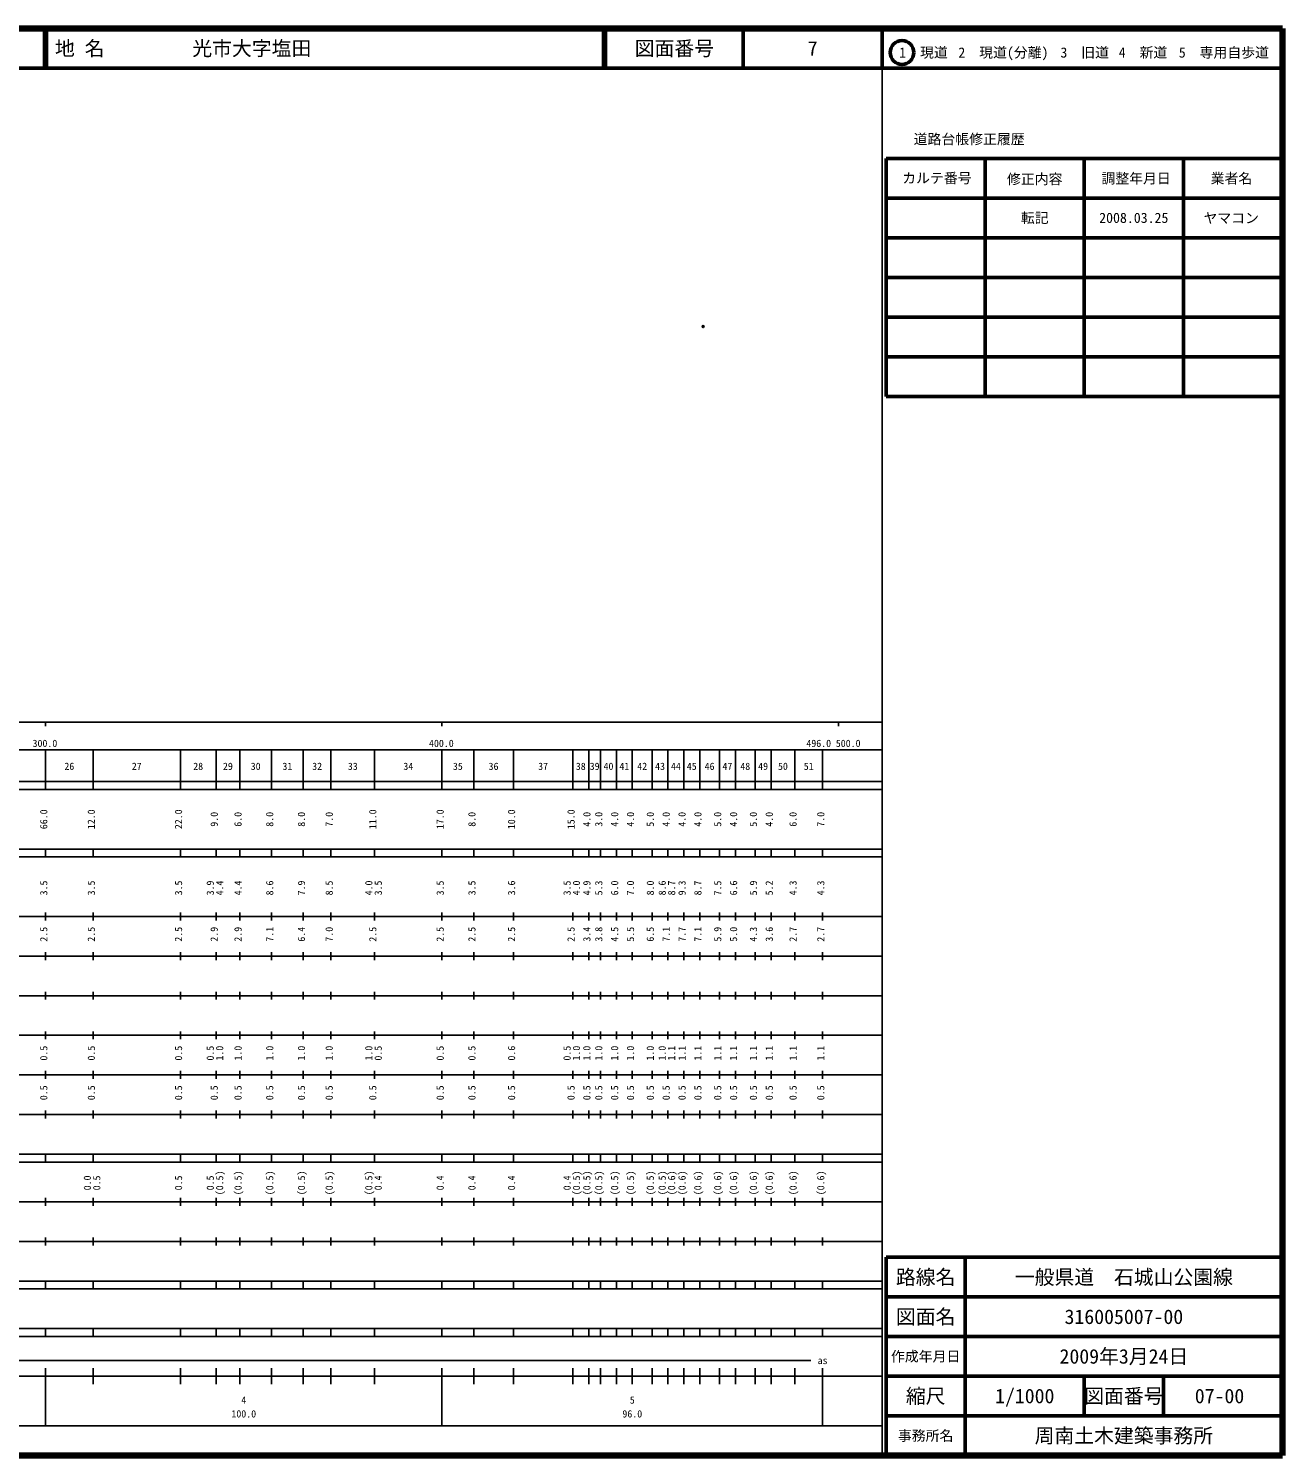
# Model space of a CAD drawing. Units: millimetres on the paper. Extents: x 40 to 680, y 20 to 380.
# Drawn here: x 363.7 to 680, y 20 to 380 of the extents above; entities that cross this region are included whole.
import ezdxf
from ezdxf.enums import TextEntityAlignment as Align

# ---------------------------------------------------------------- set-up
doc = ezdxf.new("R2010")
doc.units = ezdxf.units.MM
doc.header["$PDMODE"] = 32
doc.header["$PDSIZE"] = 0.5
doc.layers.add('M-OTRS', color=6, linetype='Continuous')
doc.layers.add('M-TTL-TXT', color=7, linetype='Continuous')
for name, color, linetype, lineweight in [('M-TTL', 2, 'Continuous', 140), ('M-TTL-BAND', 7, 'Continuous', 25), ('M-TTL-FRAM', 2, 'Continuous', 50), ('M-TTL-LINE', 7, 'Continuous', 50)]:
    doc.layers.add(name, color=color, linetype=linetype, lineweight=lineweight)
doc.styles.add('ＭＳ ゴシック', font='')
doc.styles.get('ＭＳ ゴシック').set_extended_font_data('MS Gothic')

msp = doc.modelspace()

# ---------------------------------------------------------------- linework, layer by layer
at = {"layer": 'M-OTRS'}
msp.add_point((533.859, 304.814), dxfattribs=at)
at = {"layer": 'M-TTL'}
for p, q in [((680, 380), (40, 380)), ((680, 20), (680, 380)), ((40, 20), (680, 20))]:
    msp.add_line(p, q, dxfattribs=at)
at = {"layer": 'M-TTL-BAND'}
for p, q in [((579, 20), (579, 370)), ((40, 205), (579, 205)), ((368, 205), (368, 204)), ((468, 205), (468, 204)), ((568, 205), (568, 204)), ((68, 198), (579, 198)), ((368, 188), (368, 198)), ((380, 188), (380, 198)), ((402, 188), (402, 198)), ((411, 188), (411, 198)), ((417, 188), (417, 198)), ((425, 188), (425, 198)), ((433, 188), (433, 198)), ((440, 188), (440, 198)), ((451, 188), (451, 198)), ((468, 188), (468, 198)), ((476, 188), (476, 198)), ((486, 188), (486, 198)), ((501, 188), (501, 198)), ((505, 188), (505, 198)), ((508, 188), (508, 198)), ((512, 188), (512, 198)), ((516, 188), (516, 198)), ((521, 188), (521, 198)), ((525, 188), (525, 198)), ((529, 188), (529, 198)), ((533, 188), (533, 198)), ((538, 188), (538, 198)), ((542, 188), (542, 198)), ((547, 188), (547, 198)), ((551, 188), (551, 198)), ((557, 188), (557, 198)), ((564, 188), (564, 198)), ((40, 190), (579, 190)), ((40, 188), (579, 188)), ((40, 173), (579, 173)), ((368, 171), (368, 173)), ((380, 171), (380, 173)), ((402, 171), (402, 173)), ((411, 171), (411, 173)), ((417, 171), (417, 173)), ((425, 171), (425, 173)), ((433, 171), (433, 173)), ((440, 171), (440, 173)), ((451, 171), (451, 173)), ((468, 171), (468, 173)), ((476, 171), (476, 173)), ((486, 171), (486, 173)), ((501, 171), (501, 173)), ((505, 171), (505, 173)), ((508, 171), (508, 173)), ((512, 171), (512, 173)), ((516, 171), (516, 173)), ((521, 171), (521, 173)), ((525, 171), (525, 173)), ((529, 171), (529, 173)), ((533, 171), (533, 173)), ((538, 171), (538, 173)), ((542, 171), (542, 173)), ((547, 171), (547, 173)), ((551, 171), (551, 173)), ((557, 171), (557, 173)), ((564, 171), (564, 173)), ((40, 171), (579, 171)), ((40, 156), (579, 156)), ((368, 155), (368, 157)), ((380, 155), (380, 157)), ((402, 155), (402, 157)), ((411, 155), (411, 157)), ((417, 155), (417, 157)), ((425, 155), (425, 157)), ((433, 155), (433, 157)), ((440, 155), (440, 157)), ((451, 155), (451, 157)), ((468, 155), (468, 157)), ((476, 155), (476, 157)), ((486, 155), (486, 157)), ((501, 155), (501, 157)), ((505, 155), (505, 157)), ((508, 155), (508, 157)), ((512, 155), (512, 157)), ((516, 155), (516, 157)), ((521, 155), (521, 157)), ((525, 155), (525, 157)), ((529, 155), (529, 157)), ((533, 155), (533, 157)), ((538, 155), (538, 157)), ((542, 155), (542, 157)), ((547, 155), (547, 157)), ((551, 155), (551, 157)), ((557, 155), (557, 157)), ((564, 155), (564, 157)), ((46, 146), (579, 146)), ((368, 145), (368, 147)), ((380, 145), (380, 147)), ((402, 145), (402, 147)), ((411, 145), (411, 147)), ((417, 145), (417, 147)), ((425, 145), (425, 147)), ((433, 145), (433, 147)), ((440, 145), (440, 147)), ((451, 145), (451, 147)), ((468, 145), (468, 147)), ((476, 145), (476, 147)), ((486, 145), (486, 147)), ((501, 145), (501, 147)), ((505, 145), (505, 147)), ((508, 145), (508, 147)), ((512, 145), (512, 147)), ((516, 145), (516, 147)), ((521, 145), (521, 147)), ((525, 145), (525, 147)), ((529, 145), (529, 147)), ((533, 145), (533, 147)), ((538, 145), (538, 147)), ((542, 145), (542, 147)), ((547, 145), (547, 147)), ((551, 145), (551, 147)), ((557, 145), (557, 147)), ((564, 145), (564, 147)), ((368, 135), (368, 137)), ((380, 135), (380, 137)), ((402, 135), (402, 137)), ((411, 135), (411, 137)), ((417, 135), (417, 137)), ((425, 135), (425, 137)), ((433, 135), (433, 137)), ((440, 135), (440, 137)), ((451, 135), (451, 137)), ((468, 135), (468, 137)), ((476, 135), (476, 137)), ((486, 135), (486, 137)), ((501, 135), (501, 137)), ((505, 135), (505, 137)), ((508, 135), (508, 137)), ((512, 135), (512, 137)), ((516, 135), (516, 137)), ((521, 135), (521, 137)), ((525, 135), (525, 137)), ((529, 135), (529, 137)), ((533, 135), (533, 137)), ((538, 135), (538, 137)), ((542, 135), (542, 137)), ((547, 135), (547, 137)), ((551, 135), (551, 137)), ((557, 135), (557, 137)), ((564, 135), (564, 137)), ((52, 136), (579, 136)), ((46, 126), (579, 126)), ((368, 125), (368, 127)), ((380, 125), (380, 127)), ((402, 125), (402, 127)), ((411, 125), (411, 127)), ((417, 125), (417, 127)), ((425, 125), (425, 127)), ((433, 125), (433, 127)), ((440, 125), (440, 127)), ((451, 125), (451, 127)), ((468, 125), (468, 127)), ((476, 125), (476, 127)), ((486, 125), (486, 127)), ((501, 125), (501, 127)), ((505, 125), (505, 127)), ((508, 125), (508, 127)), ((512, 125), (512, 127)), ((516, 125), (516, 127)), ((521, 125), (521, 127)), ((525, 125), (525, 127)), ((529, 125), (529, 127)), ((533, 125), (533, 127)), ((538, 125), (538, 127)), ((542, 125), (542, 127)), ((547, 125), (547, 127)), ((551, 125), (551, 127)), ((557, 125), (557, 127)), ((564, 125), (564, 127)), ((52, 116), (579, 116)), ((368, 115), (368, 117)), ((380, 115), (380, 117)), ((402, 115), (402, 117)), ((411, 115), (411, 117)), ((417, 115), (417, 117)), ((425, 115), (425, 117)), ((433, 115), (433, 117)), ((440, 115), (440, 117)), ((451, 115), (451, 117)), ((468, 115), (468, 117)), ((476, 115), (476, 117)), ((486, 115), (486, 117)), ((501, 115), (501, 117)), ((505, 115), (505, 117)), ((508, 115), (508, 117)), ((512, 115), (512, 117)), ((516, 115), (516, 117)), ((521, 115), (521, 117)), ((525, 115), (525, 117)), ((529, 115), (529, 117)), ((533, 115), (533, 117)), ((538, 115), (538, 117)), ((542, 115), (542, 117)), ((547, 115), (547, 117)), ((551, 115), (551, 117)), ((557, 115), (557, 117)), ((564, 115), (564, 117)), ((46, 106), (579, 106)), ((368, 105), (368, 107)), ((380, 105), (380, 107)), ((402, 105), (402, 107)), ((411, 105), (411, 107)), ((417, 105), (417, 107)), ((425, 105), (425, 107)), ((433, 105), (433, 107)), ((440, 105), (440, 107)), ((451, 105), (451, 107)), ((468, 105), (468, 107)), ((476, 105), (476, 107)), ((486, 105), (486, 107)), ((501, 105), (501, 107)), ((505, 105), (505, 107)), ((508, 105), (508, 107)), ((512, 105), (512, 107)), ((516, 105), (516, 107)), ((521, 105), (521, 107)), ((525, 105), (525, 107)), ((529, 105), (529, 107)), ((533, 105), (533, 107)), ((538, 105), (538, 107)), ((542, 105), (542, 107)), ((547, 105), (547, 107)), ((551, 105), (551, 107)), ((557, 105), (557, 107)), ((564, 105), (564, 107)), ((40, 96), (579, 96)), ((40, 94), (579, 94)), ((368, 94), (368, 96)), ((380, 94), (380, 96)), ((402, 94), (402, 96)), ((411, 94), (411, 96)), ((417, 94), (417, 96)), ((425, 94), (425, 96)), ((433, 94), (433, 96)), ((440, 94), (440, 96)), ((451, 94), (451, 96)), ((468, 94), (468, 96)), ((476, 94), (476, 96)), ((486, 94), (486, 96)), ((501, 94), (501, 96)), ((505, 94), (505, 96)), ((508, 94), (508, 96)), ((512, 94), (512, 96)), ((516, 94), (516, 96)), ((521, 94), (521, 96)), ((525, 94), (525, 96)), ((529, 94), (529, 96)), ((533, 94), (533, 96)), ((538, 94), (538, 96)), ((542, 94), (542, 96)), ((547, 94), (547, 96)), ((551, 94), (551, 96)), ((557, 94), (557, 96)), ((564, 94), (564, 96)), ((49, 84), (579, 84)), ((368, 83), (368, 85)), ((380, 83), (380, 85)), ((402, 83), (402, 85)), ((411, 83), (411, 85)), ((417, 83), (417, 85)), ((425, 83), (425, 85)), ((433, 83), (433, 85)), ((440, 83), (440, 85)), ((451, 83), (451, 85)), ((468, 83), (468, 85)), ((476, 83), (476, 85)), ((486, 83), (486, 85)), ((501, 83), (501, 85)), ((505, 83), (505, 85)), ((508, 83), (508, 85)), ((512, 83), (512, 85)), ((516, 83), (516, 85)), ((521, 83), (521, 85)), ((525, 83), (525, 85)), ((529, 83), (529, 85)), ((533, 83), (533, 85)), ((538, 83), (538, 85)), ((542, 83), (542, 85)), ((547, 83), (547, 85)), ((551, 83), (551, 85)), ((557, 83), (557, 85)), ((564, 83), (564, 85)), ((40, 74), (579, 74)), ((368, 73), (368, 75)), ((380, 73), (380, 75)), ((402, 73), (402, 75)), ((411, 73), (411, 75)), ((417, 73), (417, 75)), ((425, 73), (425, 75)), ((433, 73), (433, 75)), ((440, 73), (440, 75)), ((451, 73), (451, 75)), ((468, 73), (468, 75)), ((476, 73), (476, 75)), ((486, 73), (486, 75)), ((501, 73), (501, 75)), ((505, 73), (505, 75)), ((508, 73), (508, 75)), ((512, 73), (512, 75)), ((516, 73), (516, 75)), ((521, 73), (521, 75)), ((525, 73), (525, 75)), ((529, 73), (529, 75)), ((533, 73), (533, 75)), ((538, 73), (538, 75)), ((542, 73), (542, 75)), ((547, 73), (547, 75)), ((551, 73), (551, 75)), ((557, 73), (557, 75)), ((564, 73), (564, 75)), ((40, 64), (579, 64)), ((40, 62), (579, 62)), ((368, 62), (368, 64)), ((380, 62), (380, 64)), ((402, 62), (402, 64)), ((411, 62), (411, 64)), ((417, 62), (417, 64)), ((425, 62), (425, 64)), ((433, 62), (433, 64)), ((440, 62), (440, 64)), ((451, 62), (451, 64)), ((468, 62), (468, 64)), ((476, 62), (476, 64)), ((486, 62), (486, 64)), ((501, 62), (501, 64)), ((505, 62), (505, 64)), ((508, 62), (508, 64)), ((512, 62), (512, 64)), ((516, 62), (516, 64)), ((521, 62), (521, 64)), ((525, 62), (525, 64)), ((529, 62), (529, 64)), ((533, 62), (533, 64)), ((538, 62), (538, 64)), ((542, 62), (542, 64)), ((547, 62), (547, 64)), ((551, 62), (551, 64)), ((557, 62), (557, 64)), ((564, 62), (564, 64)), ((40, 52), (579, 52)), ((368, 50), (368, 52)), ((380, 50), (380, 52)), ((402, 50), (402, 52)), ((411, 50), (411, 52)), ((417, 50), (417, 52)), ((425, 50), (425, 52)), ((433, 50), (433, 52)), ((440, 50), (440, 52)), ((451, 50), (451, 52)), ((468, 50), (468, 52)), ((476, 50), (476, 52)), ((486, 50), (486, 52)), ((501, 50), (501, 52)), ((505, 50), (505, 52)), ((508, 50), (508, 52)), ((512, 50), (512, 52)), ((516, 50), (516, 52)), ((521, 50), (521, 52)), ((525, 50), (525, 52)), ((529, 50), (529, 52)), ((533, 50), (533, 52)), ((538, 50), (538, 52)), ((542, 50), (542, 52)), ((547, 50), (547, 52)), ((551, 50), (551, 52)), ((557, 50), (557, 52)), ((564, 50), (564, 52)), ((40, 50), (579, 50)), ((71, 44), (561, 44)), ((40, 40), (579, 40)), ((368, 27.5), (368, 42)), ((380, 38), (380, 42)), ((402, 38), (402, 42)), ((411, 38), (411, 42)), ((417, 38), (417, 42)), ((425, 38), (425, 42)), ((433, 38), (433, 42)), ((440, 38), (440, 42)), ((451, 38), (451, 42)), ((468, 27.5), (468, 42)), ((476, 38), (476, 42)), ((486, 38), (486, 42)), ((501, 38), (501, 42)), ((505, 38), (505, 42)), ((508, 38), (508, 42)), ((512, 38), (512, 42)), ((516, 38), (516, 42)), ((521, 38), (521, 42)), ((525, 38), (525, 42)), ((529, 38), (529, 42)), ((533, 38), (533, 42)), ((538, 38), (538, 42)), ((542, 38), (542, 42)), ((547, 38), (547, 42)), ((551, 38), (551, 42)), ((557, 38), (557, 42)), ((564, 27.5), (564, 42)), ((68, 27.5), (579, 27.5))]:
    msp.add_line(p, q, dxfattribs=at)
at = {"layer": 'M-TTL-FRAM'}
for p, q in [((580, 347.197), (580, 287.197)), ((580, 347.197), (680, 347.197)), ((580, 287.197), (680, 287.197)), ((680, 70), (580, 70)), ((580, 70), (580, 20))]:
    msp.add_line(p, q, dxfattribs=at)
at = {"layer": 'M-TTL-LINE'}
for p, q in [((367.75, 380), (367.75, 370)), ((368.25, 380), (368.25, 370)), ((508.747, 380), (508.747, 370)), ((509.247, 380), (509.247, 370)), ((543.997, 380), (543.997, 370)), ((579, 380), (579, 370)), ((40, 370), (680, 370)), ((605, 347.197), (605, 287.197)), ((630, 347.197), (630, 287.197)), ((655, 347.197), (655, 287.197)), ((580, 337.197), (680, 337.197)), ((580, 327.197), (680, 327.197)), ((580, 317.197), (680, 317.197)), ((580, 307.197), (680, 307.197)), ((580, 297.197), (680, 297.197)), ((600, 70), (600, 20)), ((680, 60), (580, 60)), ((680, 50), (580, 50)), ((680, 40), (580, 40)), ((630, 40), (630, 30)), ((650, 40), (650, 30)), ((680, 30), (580, 30))]:
    msp.add_line(p, q, dxfattribs=at)
msp.add_circle((584.031, 373.958), 3, dxfattribs=at)

# ---------------------------------------------------------------- texts
at = {"layer": 'M-TTL-BAND', "style": 'ＭＳ ゴシック'}
for s, p in [('300.0', (367.844, 198.195)), ('400.0', (467.844, 198.195)), ('496.0', (563.028, 198.195)), ('500.0', (570.457, 198.195)), ('26', (374, 192.405)), ('27', (391, 192.405)), ('28', (406.5, 192.405)), ('29', (414, 192.405)), ('30', (421, 192.405)), ('31', (429, 192.405)), ('32', (436.5, 192.405)), ('33', (445.5, 192.405)), ('34', (459.5, 192.405)), ('35', (472, 192.405)), ('36', (481, 192.405)), ('37', (493.5, 192.405)), ('38', (503, 192.405)), ('39', (506.5, 192.405)), ('40', (510, 192.405)), ('41', (514, 192.405)), ('42', (518.5, 192.405)), ('43', (523, 192.405)), ('44', (527, 192.405)), ('45', (531, 192.405)), ('46', (535.5, 192.405)), ('47', (540, 192.405)), ('48', (544.5, 192.405)), ('49', (549, 192.405)), ('50', (554, 192.405)), ('51', (560.5, 192.405)), ('as', (564, 42.5)), ('4', (418, 32.523)), ('5', (516, 32.523)), ('100.0', (418, 29.033)), ('96.0', (516, 29.033))]:
    msp.add_text(s, height=1.833, dxfattribs=at).set_placement(p, align=Align.BOTTOM_CENTER)
for s, p in [('66.0', (369, 180.5)), ('12.0', (381, 180.5)), ('22.0', (403, 180.5)), ('9.0', (412, 180.5)), ('6.0', (418, 180.5)), ('8.0', (426, 180.5)), ('8.0', (434, 180.5)), ('7.0', (441, 180.5)), ('11.0', (452, 180.5)), ('17.0', (469, 180.5)), ('8.0', (477, 180.5)), ('10.0', (487, 180.5)), ('15.0', (502, 180.5)), ('4.0', (506, 180.5)), ('3.0', (509, 180.5)), ('4.0', (513, 180.5)), ('4.0', (517, 180.5)), ('5.0', (522, 180.5)), ('4.0', (526, 180.5)), ('4.0', (530, 180.5)), ('4.0', (534, 180.5)), ('5.0', (539, 180.5)), ('4.0', (543, 180.5)), ('5.0', (548, 180.5)), ('4.0', (552, 180.5)), ('6.0', (558, 180.5)), ('7.0', (565, 180.5)), ('3.5', (369, 163.174)), ('3.5', (381, 163.174)), ('3.5', (403, 163.174)), ('3.9', (411, 163.174)), ('4.4', (413.37, 163.174)), ('4.4', (418, 163.174)), ('8.6', (426, 163.174)), ('7.9', (434, 163.174)), ('8.5', (441, 163.174)), ('4.0', (451, 163.174)), ('3.5', (453.37, 163.174)), ('3.5', (469, 163.174)), ('3.5', (477, 163.174)), ('3.6', (487, 163.174)), ('3.5', (501, 163.174)), ('4.0', (503.37, 163.174)), ('4.9', (506, 163.174)), ('5.3', (509, 163.174)), ('6.0', (513, 163.174)), ('7.0', (517, 163.174)), ('8.0', (522, 163.174)), ('8.6', (525, 163.174)), ('8.7', (527.37, 163.174)), ('9.3', (530, 163.174)), ('8.7', (534, 163.174)), ('7.5', (539, 163.174)), ('6.6', (543, 163.174)), ('5.9', (548, 163.174)), ('5.2', (552, 163.174)), ('4.3', (558, 163.174)), ('4.3', (565, 163.174)), ('2.5', (369, 151.5)), ('2.5', (381, 151.5)), ('2.5', (403, 151.5)), ('2.9', (412, 151.5)), ('2.9', (418, 151.5)), ('7.1', (426, 151.5)), ('6.4', (434, 151.5)), ('7.0', (441, 151.5)), ('2.5', (452, 151.5)), ('2.5', (469, 151.5)), ('2.5', (477, 151.5)), ('2.5', (487, 151.5)), ('2.5', (502, 151.5)), ('3.4', (506, 151.5)), ('3.8', (509, 151.5)), ('4.5', (513, 151.5)), ('5.5', (517, 151.5)), ('6.5', (522, 151.5)), ('7.1', (526, 151.5)), ('7.7', (530, 151.5)), ('7.1', (534, 151.5)), ('5.9', (539, 151.5)), ('5.0', (543, 151.5)), ('4.3', (548, 151.5)), ('3.6', (552, 151.5)), ('2.7', (558, 151.5)), ('2.7', (565, 151.5)), ('0.5', (369, 121.5)), ('0.5', (381, 121.5)), ('0.5', (403, 121.5)), ('0.5', (411, 121.5)), ('1.0', (413.37, 121.5)), ('1.0', (418, 121.5)), ('1.0', (426, 121.5)), ('1.0', (434, 121.5)), ('1.0', (441, 121.5)), ('1.0', (451, 121.5)), ('0.5', (453.37, 121.5)), ('0.5', (469, 121.5)), ('0.5', (477, 121.5)), ('0.6', (487, 121.5)), ('0.5', (501, 121.5)), ('1.0', (503.37, 121.5)), ('1.0', (506, 121.5)), ('1.0', (509, 121.5)), ('1.0', (513, 121.5)), ('1.0', (517, 121.5)), ('1.0', (522, 121.5)), ('1.0', (525, 121.5)), ('1.1', (527.37, 121.5)), ('1.1', (530, 121.5)), ('1.1', (534, 121.5)), ('1.1', (539, 121.5)), ('1.1', (543, 121.5)), ('1.1', (548, 121.5)), ('1.1', (552, 121.5)), ('1.1', (558, 121.5)), ('1.1', (565, 121.5)), ('0.5', (369, 111.5)), ('0.5', (381, 111.5)), ('0.5', (403, 111.5)), ('0.5', (412, 111.5)), ('0.5', (418, 111.5)), ('0.5', (426, 111.5)), ('0.5', (434, 111.5)), ('0.5', (441, 111.5)), ('0.5', (452, 111.5)), ('0.5', (469, 111.5)), ('0.5', (477, 111.5)), ('0.5', (487, 111.5)), ('0.5', (502, 111.5)), ('0.5', (506, 111.5)), ('0.5', (509, 111.5)), ('0.5', (513, 111.5)), ('0.5', (517, 111.5)), ('0.5', (522, 111.5)), ('0.5', (526, 111.5)), ('0.5', (530, 111.5)), ('0.5', (534, 111.5)), ('0.5', (539, 111.5)), ('0.5', (543, 111.5)), ('0.5', (548, 111.5)), ('0.5', (552, 111.5)), ('0.5', (558, 111.5)), ('0.5', (565, 111.5)), ('0.0', (380, 88.764)), ('0.5', (382.37, 88.764)), ('0.5', (403, 88.764)), ('0.5', (411, 88.764)), ('(0.5)', (413.37, 88.764)), ('(0.5)', (418, 88.764)), ('(0.5)', (426, 88.764)), ('(0.5)', (434, 88.764)), ('(0.5)', (441, 88.764)), ('(0.5)', (451, 88.764)), ('0.4', (453.37, 88.764)), ('0.4', (469, 88.764)), ('0.4', (477, 88.764)), ('0.4', (487, 88.764)), ('0.4', (501, 88.764)), ('(0.5)', (503.37, 88.764)), ('(0.5)', (506, 88.764)), ('(0.5)', (509, 88.764)), ('(0.5)', (513, 88.764)), ('(0.5)', (517, 88.764)), ('(0.5)', (522, 88.764)), ('(0.5)', (525, 88.764)), ('(0.6)', (527.37, 88.764)), ('(0.6)', (530, 88.764)), ('(0.6)', (534, 88.764)), ('(0.6)', (539, 88.764)), ('(0.6)', (543, 88.764)), ('(0.6)', (548, 88.764)), ('(0.6)', (552, 88.764)), ('(0.6)', (558, 88.764)), ('(0.6)', (565, 88.764))]:
    msp.add_text(s, height=1.833, rotation=90, dxfattribs=at).set_placement(p, align=Align.BOTTOM_CENTER)
at = {"layer": 'M-TTL-TXT', "style": 'ＭＳ ゴシック'}
for s, p in [('地 名', (370.38, 375)), ('光市大字塩田', (405.024, 375))]:
    msp.add_text(s, height=3.666, dxfattribs=at).set_placement(p, align=Align.MIDDLE_LEFT)
for s, height, p in [('図面番号', 3.666, (526.622, 375)), ('7', 3.666, (561.497, 375)), ('1\u3000現道', 2.566, (589.448, 373.958)), ('2\u3000現道(分離)', 2.566, (609.619, 373.958)), ('3\u3000旧道', 2.566, (630.121, 373.958)), ('4\u3000新道', 2.566, (644.824, 373.958)), ('5\u3000専用自歩道', 2.566, (665.228, 373.958)), ('道路台帳修正履歴', 2.566, (600.968, 352.113)), ('カルテ番号', 2.566, (592.839, 342.277)), ('修正内容', 2.566, (617.509, 342.023)), ('調整年月日', 2.566, (643.089, 342.197)), ('業者名', 2.566, (667.134, 342.197)), ('転記', 2.566, (617.5, 332.245)), ('2008.03.25', 2.566, (642.5, 332.245)), ('ヤマコン', 2.566, (667.077, 332.189)), ('路線名', 3.666, (590, 65)), ('路線名', 3.666, (590, 65)), ('一般県道\u3000石城山公園線', 3.666, (640, 65)), ('図面名', 3.666, (590, 55)), ('図面名', 3.666, (590, 55)), ('316005007-00', 3.666, (640, 55)), ('2009年3月24日', 3.666, (640, 45)), ('作成年月日', 2.566, (590, 45)), ('作成年月日', 2.566, (590, 45)), ('縮尺', 3.666, (590, 35)), ('縮尺', 3.666, (590, 35)), ('1/1000', 3.666, (615, 35)), ('図面番号', 3.666, (640, 35)), ('図面番号', 3.666, (640, 35)), ('07-00', 3.666, (664.125, 35)), ('事務所名', 2.566, (590, 25)), ('事務所名', 2.566, (590, 25)), ('周南土木建築事務所', 3.666, (640, 25))]:
    msp.add_text(s, height=height, dxfattribs=at).set_placement(p, align=Align.MIDDLE_CENTER)

doc.saveas('drawing.dxf')
